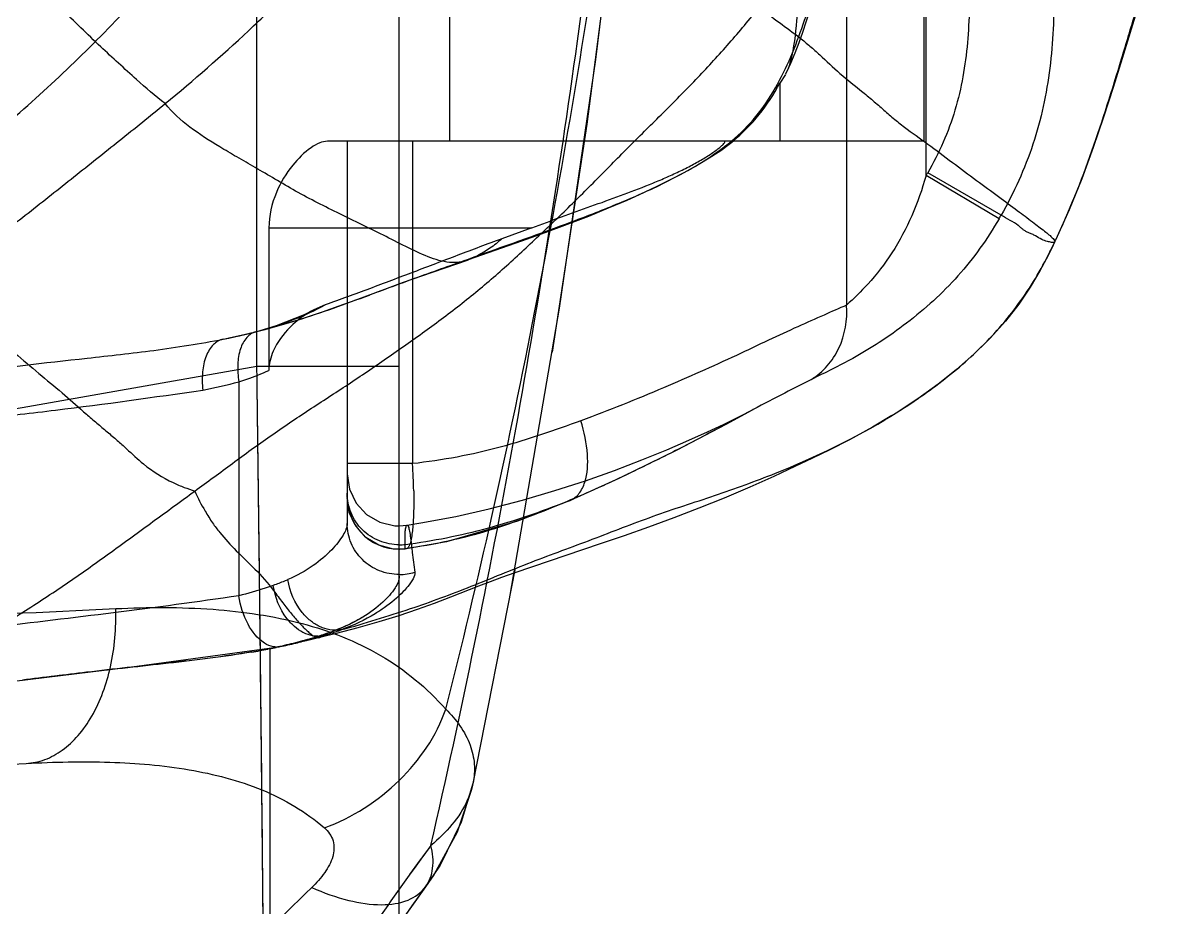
# Model space of a CAD drawing. Header units: millimetres. Extents: x 23075 to 24509, y -21593 to -20579.
# Drawn here: x 23394.37 to 23401.05, y -20970.08 to -20964.94 of the extents above; entities that cross this region are included whole.
import ezdxf

# ---------------------------------------------------------------- set-up
doc = ezdxf.new("R2010")
doc.units = ezdxf.units.MM
doc.header["$LTSCALE"] = 8
doc.layers.add('Cav-cor', color=30, linetype='Continuous')

# ---------------------------------------------------------------- blocks, each defined once
blk = doc.blocks.new('20160901.135302')
at = {"layer": 'Cav-cor', "color": 241}
for p, q in [((2.8901, -58.361), (2.8901, -51.8492)), ((3.7165, -70.1787), (3.7165, -51.8492)), ((6.313, -53.1669), (6.313, -58.0068)), ((6.7748, -57.2542), (6.7748, -54.1219)), ((4.0089, -57.0549), (4.0089, -54.6429)), ((6.7612, -54.6429), (6.7612, -57.0549)), ((5.959, -56.6666), (5.926, -56.718)), ((5.926, -56.718), (5.926, -57.0549)), ((6.7612, -57.0549), (3.2992, -57.0549)), ((3.4135, -57.0549), (3.4135, -59.2737)), ((3.7927, -57.0549), (3.7927, -58.9268)), ((7.1985, -57.5045), (6.7748, -57.2542)), ((7.2097, -57.4849), (6.784, -57.2385)), ((2.9595, -57.5574), (4.4852, -57.5574)), ((2.9595, -57.5574), (2.9595, -58.3853)), ((4.4852, -57.5574), (4.3115, -57.6212)), ((7.5229, -57.6373), (7.5228, -57.6374)), ((7.5229, -57.6373), (7.5262, -57.6302)), ((4.1706, -57.7198), (4.1167, -57.7443)), ((4.1165, -57.7444), (3.8459, -57.8381)), ((3.2866, -58.0053), (3.2206, -58.034)), ((2.8896, -58.1591), (2.8838, -58.1605)), ((2.8838, -58.1605), (2.8838, -58.1605)), ((2.6944, -58.204), (2.7268, -58.1975)), ((2.7268, -58.1975), (2.7269, -58.1975)), ((-2.7936, -59.3632), (2.8901, -58.361)), ((2.8901, -58.361), (3.7165, -58.361)), ((2.7858, -58.4517), (2.7858, -59.6943)), ((5.7712, -58.6121), (5.7648, -58.6155)), ((3.7927, -58.9268), (3.4135, -58.9268)), ((4.6915, -59.1457), (4.7087, -59.14)), ((4.7087, -59.14), (4.7092, -59.1398)), ((3.7165, -59.2878), (3.7616, -59.2842)), ((3.7614, -59.2842), (3.8421, -59.271)), ((3.7569, -59.4212), (3.7165, -59.4241)), ((3.7568, -59.4212), (3.7513, -59.4207)), ((3.757, -59.4212), (3.7568, -59.4212)), ((4.3881, -59.5326), (4.1437, -60.783)), ((3.2555, -59.9365), (3.2732, -59.9259)), ((2.9099, -60.0085), (2.9098, -59.996)), ((2.964, -59.9996), (2.964, -70.238)), ((2.9638, -60.0017), (2.9541, -60.0035)), ((-10.8189, -61.3154), (1.551, -60.6671)), ((4.1437, -60.7831), (4.1437, -60.7832)), ((3.8691, -61.3836), (3.8692, -61.3835))]:
    blk.add_line(p, q, dxfattribs=at)
for points in [[(5.2687, -51.6851), (5.2395, -52.6797), (5.1535, -53.8978), (5.0243, -55.2033), (4.8556, -56.5808), (4.6453, -58.0242), (4.359, -59.6897)], [(5.2687, -51.6863), (5.2514, -52.4293), (5.1897, -53.4513), (5.0932, -54.5474), (4.9656, -55.7133), (4.8043, -56.9559), (4.6045, -58.2797)], [(8.2136, -55.4948), (8.2043, -55.5413), (8.1742, -55.6734), (8.1382, -55.8123), (8.0983, -55.9558), (8.0559, -56.1023), (8.0109, -56.254), (7.9129, -56.5753)], [(6.0957, -56.3048), (6.0767, -56.3645), (6.0568, -56.4243), (6.0355, -56.4842), (6.0126, -56.5443), (5.9876, -56.6044), (5.9591, -56.6664)], [(7.9129, -56.5753), (7.8608, -56.742), (7.8054, -56.9143), (7.7451, -57.0921), (7.6786, -57.273), (7.6057, -57.4531), (7.5263, -57.63)], [(5.6563, -57.0549), (5.64, -57.0676), (5.5823, -57.1097), (5.5153, -57.1538), (5.4426, -57.1974), (5.3679, -57.2387), (5.2961, -57.2759), (5.2581, -57.2949)], [(5.258, -57.295), (5.2145, -57.3163), (5.1338, -57.3547), (5.0369, -57.3985), (4.9297, -57.4443), (4.8142, -57.4911), (4.6907, -57.5386), (4.5606, -57.5868), (4.4255, -57.6355), (4.1167, -57.7443)], [(7.5228, -57.6374), (7.4827, -57.719), (7.4352, -57.8076), (7.3786, -57.9023), (7.3123, -58.0001), (7.2354, -58.099), (7.1483, -58.197), (7.0525, -58.2918), (6.9516, -58.3804), (6.8445, -58.465), (6.7267, -58.5496), (6.5999, -58.6329), (6.5751, -58.6483)], [(3.8459, -57.8381), (3.7398, -57.8753), (3.6452, -57.9096), (3.4578, -57.9793)], [(3.4578, -57.9793), (3.3658, -58.0128), (3.2692, -58.0466), (3.1705, -58.0794), (3.0703, -58.1105), (2.9686, -58.1396), (2.8655, -58.1663), (2.7638, -58.1897), (2.7269, -58.1975)], [(2.8838, -58.1605), (3.0027, -58.1249), (3.1662, -58.0604), (3.2205, -58.0338)], [(2.7268, -58.1975), (2.808, -58.1795), (2.8838, -58.1605)], [(3.8421, -59.271), (4.0441, -59.233), (4.2384, -59.1887), (4.432, -59.1378), (4.62, -59.0833), (4.7983, -59.0264), (4.9656, -58.9668), (5.1236, -58.9054), (5.2691, -58.8457), (5.3964, -58.791), (5.5049, -58.7424), (5.5987, -58.6987), (5.6875, -58.6553), (5.7712, -58.6121)], [(5.765, -58.6154), (5.6114, -58.6986), (5.3269, -58.8491), (4.9912, -59.0136), (4.7087, -59.14)], [(6.5755, -58.6481), (6.4627, -58.7151), (6.3301, -58.7876), (6.2157, -58.8458), (6.1152, -58.895), (6.0124, -58.9442), (5.8902, -59.0013), (5.7505, -59.0639), (5.6028, -59.1267), (5.4557, -59.1857), (5.3092, -59.2415), (5.1639, -59.2947), (5.0216, -59.345), (4.8831, -59.3927)], [(3.4135, -58.9863), (3.4268, -59.0749), (3.4656, -59.1556), (3.5263, -59.2214), (3.6037, -59.2665), (3.6909, -59.2868), (3.7165, -59.2878)], [(3.7165, -59.4241), (3.6829, -59.4224), (3.5978, -59.4004), (3.5226, -59.3547), (3.4638, -59.2893), (3.4263, -59.2097), (3.4135, -59.1226)], [(4.7092, -59.1398), (4.4022, -59.261), (3.9912, -59.3802), (3.757, -59.4212)], [(4.8831, -59.3927), (4.3873, -59.5607), (4.3095, -59.5882), (4.2444, -59.6123), (4.1768, -59.6383), (4.0128, -59.7024)], [(4.0128, -59.7024), (3.9192, -59.7377), (3.8206, -59.7733), (3.714, -59.8095), (3.5981, -59.8456), (3.4752, -59.8803), (3.3501, -59.913), (3.2554, -59.9365)], [(3.0026, -59.9938), (2.1936, -60.1049), (1.4806, -60.1906), (1.2808, -60.2166)], [(3.2555, -59.9365), (3.2007, -59.9497), (3.0453, -59.9847), (3.0025, -59.9938)], [(4.1437, -60.783), (4.0764, -61.009), (3.9536, -61.2569), (3.8691, -61.3836)], [(4.1437, -60.7828), (4.1359, -60.8181), (4.0527, -61.0664), (3.917, -61.3147), (3.8692, -61.3835)], [(3.8692, -61.3835), (3.7889, -61.4949), (3.5637, -61.8219), (3.3341, -62.1789), (3.1142, -62.5474), (2.9177, -62.9072), (2.8519, -63.0366)], [(3.8692, -61.3835), (3.6969, -61.6258), (3.451, -61.994), (3.2144, -62.3758), (2.993, -62.7651), (2.8519, -63.0366)]]:
    blk.add_lwpolyline(points, dxfattribs=at)
for centre, radius, start, end in [((4.9741, -56.1902), 2.0916, 329.42251, 329.92205), ((5.1892, -56.3403), 2.3222, 329.91131, 330.47139), ((2.1424, -55.3536), 2.9033, 281.61499, 284.91379), ((1.9746, -55.3838), 3.1733, 280.92606, 284.81056), ((0.505, -59.1552), 3.2957, 1.22228, 3.97271), ((3.7146, -59.1217), 0.3011, 180.07617, 276.90601), ((3.715, -59.0946), 0.3034, 270.28575, 276.73218), ((3.7148, -59.2628), 0.3076, 270.32098, 287.26177), ((2.4297, -57.2915), 2.7599, 284.66841, 287.13781), ((2.4272, -57.1068), 2.9433, 285.18392, 286.70541), ((2.6215, -57.9141), 2.1084, 287.14107, 287.40435), ((3.2432, -59.7735), 0.1554, 269.90514, 274.3723), ((2.65, -58.0047), 2.0134, 287.40196, 287.98105), ((3.2435, -59.778), 0.1508, 274.37095, 281.34053), ((2.7361, -58.2651), 1.7392, 287.93009, 290.49849), ((2.693, -58.137), 1.8743, 287.97895, 288.74667), ((2.601, -57.6686), 2.3553, 286.5838, 287.54091), ((2.7434, -58.2846), 1.7183, 288.73782, 290.50001), ((2.6938, -57.9593), 2.0501, 287.51584, 289.62484), ((2.975, -58.9034), 1.0576, 290.48912, 292.52922), ((2.2143, -56.2), 3.8748, 281.15193, 281.73689), ((2.5499, -57.9532), 2.0879, 281.43859, 281.99381), ((2.3543, -57.0148), 3.0465, 281.9254, 282.30213), ((2.2378, -56.4867), 3.5873, 282.32302, 282.6677), ((3.0037, -59.8898), 0.1015, 269.8356, 281.81394), ((2.365, -57.038), 3.0215, 282.60661, 284.63683), ((2.2852, -56.5258), 3.5414, 282.04923, 283.5541), ((2.4079, -57.0325), 3.0201, 283.54465, 285.16769), ((2.1266, -55.7458), 4.3374, 279.73544, 280.99863), ((2.1627, -56.0654), 4.015, 280.00926, 281.37363), ((-893.9995, -70.099), 896.9662, 0.4507752, 0.6445737), ((9.9694, -127.567), 67.9098, 96.823346, 97.138972), ((6.1811, -97.5869), 37.6918, 96.5158, 97.0852), ((15.4778, -69.7575), 14.4307, 143.35029, 144.18098)]:
    blk.add_arc(centre, radius, start, end, dxfattribs=at)
for points, knots in [([(4.6265, -48.4989), (4.623, -48.7603), (4.6056, -49.2835), (4.5464, -50.0672), (4.4465, -50.849), (4.287, -51.6249), (4.0551, -52.3892), (3.7409, -53.1335), (3.34, -53.8493), (2.8473, -54.5253), (2.2579, -55.1458), (1.5749, -55.6935), (0.8172, -56.1677), (0.0014, -56.5695), (-0.8597, -56.8999), (-2.0579, -57.2441), (-2.9932, -57.3823), (-3.62, -57.4144)], [0, 0, 0, 0, 0.057408, 0.114885, 0.172476, 0.230318, 0.288592, 0.347524, 0.407346, 0.468316, 0.530695, 0.594644, 0.659999, 0.726527, 0.793992, 0.862204, 1, 1, 1, 1]), ([(3.9861, -60.3521), (4.175, -59.6096), (4.5063, -58.1262), (4.8264, -56.2643), (5.027, -54.7932), (5.1479, -53.7189), (5.2374, -52.6854), (5.2684, -52.0105), (5.2687, -51.6847)], [0, 0, 0, 0, 0.261868, 0.519197, 0.645455, 0.769273, 0.888643, 1, 1, 1, 1]), ([(3.9001, -61.1435), (4.0784, -60.3661), (4.3938, -58.8146), (4.7038, -56.8701), (4.9011, -55.3321), (5.0216, -54.2033), (5.0971, -53.2783), (5.1338, -52.5589), (5.1417, -52.2083), (5.1416, -52.0363)], [0, 0, 0, 0, 0.25994, 0.515789, 0.641551, 0.765248, 0.885732, 0.943963, 1, 1, 1, 1]), ([(4.4261, -52.4669), (4.2619, -52.8783), (3.8575, -53.6867), (3.1697, -54.5968), (2.5024, -55.2452), (1.7471, -55.8435), (1.1167, -56.2158), (0.6786, -56.4332)], [0, 0, 0, 0, 0.238051, 0.48296, 0.608885, 0.737237, 1, 1, 1, 1]), ([(2.3573, -56.8366), (2.5227, -56.7003), (2.7655, -56.4889), (3.0732, -56.1901), (3.3, -55.9618), (3.5227, -55.7296), (3.7397, -55.492), (3.9393, -55.2393), (4.1181, -54.9717), (4.2511, -54.7381), (4.3348, -54.5403), (4.3982, -54.3353), (4.4394, -54.0684), (4.4215, -53.7456), (4.3701, -53.4278), (4.3164, -53.1101), (4.271, -52.7913), (4.2511, -52.5774), (4.2444, -52.4703)], [0, 0, 0, 0, 0.124869, 0.187443, 0.24991, 0.312402, 0.374927, 0.43735, 0.499848, 0.562396, 0.593591, 0.624827, 0.687296, 0.749713, 0.812384, 0.874891, 0.937436, 1, 1, 1, 1]), ([(7.1941, -53.9539), (7.2239, -54.0232), (7.2804, -54.1633), (7.3721, -54.451), (7.446, -54.8217), (7.4963, -55.2717), (7.5171, -55.7243), (7.5232, -56.1772), (7.5059, -56.6308), (7.4104, -57.0768), (7.2841, -57.3535), (7.2098, -57.4848)], [0, 0, 0, 0, 0.062519, 0.125025, 0.249822, 0.374785, 0.499815, 0.624925, 0.750036, 0.875032, 1, 1, 1, 1]), ([(6.7748, -54.1219), (6.7995, -54.1835), (6.8471, -54.3076), (6.904, -54.4988), (6.943, -54.6943), (6.9815, -54.9571), (7.0137, -55.2878), (7.028, -55.6861), (7.0311, -56.0181), (7.0272, -56.2837), (7.0136, -56.5488), (6.9583, -56.8782), (6.8504, -57.1237), (6.784, -57.2385)], [0, 0, 0, 0, 0.062528, 0.125046, 0.18757, 0.250101, 0.375149, 0.500207, 0.625269, 0.687802, 0.750332, 0.875208, 1, 1, 1, 1]), ([(5.2581, -57.2949), (5.3185, -57.265), (5.4379, -57.2012), (5.6074, -57.09), (5.7588, -56.9548), (5.8783, -56.7912), (5.9715, -56.6119), (6.0462, -56.424), (6.1094, -56.232), (6.1905, -55.975), (6.2912, -55.6534), (6.3964, -55.2633), (6.4423, -54.8587), (6.4004, -54.5907), (6.3727, -54.4591)], [0, 0, 0, 0, 0.062601, 0.125564, 0.187889, 0.249964, 0.312489, 0.375041, 0.437597, 0.500162, 0.625278, 0.750445, 0.875161, 1, 1, 1, 1]), ([(0.658, -57.5884), (0.7859, -57.4861), (1.0441, -57.2841), (1.4236, -56.9715), (1.7884, -56.6417), (2.0781, -56.3516), (2.2963, -56.1069), (2.4509, -55.9157), (2.5965, -55.7176), (2.7338, -55.5137), (2.8627, -55.3042), (2.9814, -55.0884), (3.0913, -54.8684), (3.1607, -54.72), (3.1943, -54.6457)], [0, 0, 0, 0, 0.125011, 0.249996, 0.375004, 0.499979, 0.562505, 0.624992, 0.687473, 0.749985, 0.812498, 0.874998, 0.937823, 1, 1, 1, 1]), ([(2.3573, -56.8366), (2.2991, -56.7933), (2.1746, -56.6825), (1.973, -56.4989), (1.7504, -56.2822), (1.5164, -56.0533), (1.2867, -55.8204), (1.0713, -55.592), (0.8721, -55.3738), (0.7523, -55.2275), (0.6944, -55.156)], [0, 0, 0, 0, 0.091927, 0.210756, 0.345805, 0.485588, 0.625662, 0.760329, 0.883451, 1, 1, 1, 1]), ([(7.5263, -57.63), (7.6061, -57.4609), (7.7445, -57.1126), (7.8826, -56.6658), (7.9905, -56.3074), (8.0725, -56.0388), (8.1511, -55.7693), (8.1957, -55.5874), (8.2135, -55.4956)], [0, 0, 0, 0, 0.249856, 0.499757, 0.624865, 0.749929, 0.875052, 1, 1, 1, 1]), ([(2.5297, -59.0857), (2.6027, -59.0325), (2.7473, -58.9244), (2.9666, -58.7653), (3.1913, -58.6139), (3.4195, -58.4678), (3.6431, -58.3148), (3.8649, -58.1593), (4.0821, -57.9973), (4.2904, -57.824), (4.4898, -57.6405), (4.6854, -57.4531), (4.8774, -57.262), (5.0665, -57.068), (5.2605, -56.8789), (5.4501, -56.6859), (5.6335, -56.4865), (5.7499, -56.3482), (5.8051, -56.2764)], [0, 0, 0, 0, 0.062489, 0.124995, 0.187484, 0.250006, 0.312505, 0.375019, 0.437515, 0.499996, 0.5625, 0.625006, 0.6875, 0.750003, 0.812502, 0.874987, 0.93728, 1, 1, 1, 1]), ([(5.8051, -56.2764), (5.8824, -56.3381), (5.9851, -56.408), (6.1011, -56.5025), (6.1781, -56.5717), (6.2761, -56.6657), (6.3857, -56.7514), (6.4735, -56.8244), (6.5369, -56.8804), (6.5997, -56.9349), (6.6877, -57.0033), (6.8058, -57.0843), (6.9435, -57.1904), (7.0796, -57.2921), (7.2046, -57.383), (7.3106, -57.4613), (7.3859, -57.5182), (7.4362, -57.5568), (7.4672, -57.5808), (7.4919, -57.6008), (7.51, -57.6173), (7.5189, -57.628), (7.5237, -57.6353), (7.5229, -57.6373)], [0, 0, 0, 0, 0.135114, 0.169649, 0.204402, 0.276685, 0.355088, 0.394452, 0.432861, 0.470618, 0.508161, 0.585111, 0.66637, 0.745803, 0.817362, 0.877656, 0.925955, 0.946388, 0.964435, 0.979306, 0.990224, 0.997015, 1, 1, 1, 1]), ([(6.0282, -56.2959), (6.0219, -56.3742), (6.0103, -56.4995), (5.9798, -56.6237), (5.9591, -56.6664)], [0, 0, 0, 0, 0.623759, 1, 1, 1, 1]), ([(5.651, -57.0549), (5.7074, -57.0088), (5.8118, -56.9053), (5.8911, -56.7819), (5.926, -56.718)], [0, 0, 0, 0, 0.500004, 1, 1, 1, 1]), ([(-2.2565, -59.6456), (-2.1464, -59.6217), (-1.9852, -59.5657), (-1.7785, -59.4742), (-1.5739, -59.3768), (-1.322, -59.2481), (-1.0204, -59.0926), (-0.721, -58.933), (-0.4244, -58.7684), (-0.1306, -58.5988), (0.2583, -58.368), (0.7391, -58.0703), (1.2039, -57.7479), (1.5625, -57.4724), (1.8274, -57.2613), (2.0928, -57.0499), (2.2696, -56.9088), (2.3573, -56.8366)], [0, 0, 0, 0, 0.062308, 0.093693, 0.125001, 0.187507, 0.25004, 0.312552, 0.375031, 0.437517, 0.50004, 0.62502, 0.749998, 0.812472, 0.87496, 0.937216, 1, 1, 1, 1]), ([(4.1165, -57.7444), (4.0995, -57.7504), (4.0634, -57.7594), (4.0055, -57.7599), (3.9448, -57.7475), (3.8592, -57.7184), (3.7525, -57.6667), (3.6253, -57.6004), (3.4973, -57.538), (3.3263, -57.4549), (3.1567, -57.371), (2.9967, -57.2749), (2.8827, -57.2092), (2.7752, -57.1477), (2.6469, -57.072), (2.4997, -56.9796), (2.3987, -56.8876), (2.3573, -56.8366)], [0, 0, 0, 0, 0.0269, 0.054934, 0.085565, 0.118722, 0.189533, 0.261927, 0.332584, 0.401738, 0.545287, 0.614181, 0.67991, 0.74135, 0.798712, 0.902021, 1, 1, 1, 1]), ([(3.2992, -57.0549), (3.284, -57.0549), (3.2499, -57.0639), (3.1776, -57.1065), (3.0851, -57.2002), (2.9894, -57.3551), (2.9595, -57.4875), (2.9595, -57.5574)], [0, 0, 0, 0, 0.070949, 0.159612, 0.388583, 0.674677, 1, 1, 1, 1]), ([(4.4852, -57.5574), (4.5425, -57.5364), (4.6569, -57.4943), (4.8288, -57.4329), (4.9996, -57.3712), (5.1402, -57.3178), (5.2501, -57.2723), (5.3295, -57.2366), (5.4049, -57.1994), (5.4639, -57.1669), (5.507, -57.1405), (5.5354, -57.1219), (5.5601, -57.1042), (5.58, -57.0887), (5.595, -57.0749), (5.6031, -57.0662), (5.6086, -57.0568), (5.6036, -57.0549), (5.602, -57.0549)], [0, 0, 0, 0, 0.147364, 0.294462, 0.440945, 0.586155, 0.657783, 0.728175, 0.796429, 0.86083, 0.890766, 0.918433, 0.943047, 0.963828, 0.979954, 0.990653, 0.995921, 1, 1, 1, 1]), ([(6.7748, -57.2542), (6.7515, -57.3332), (6.6983, -57.489), (6.584, -57.7017), (6.4524, -57.8742), (6.3551, -57.967), (6.313, -58.0068)], [0, 0, 0, 0, 0.276348, 0.549808, 0.805916, 1, 1, 1, 1]), ([(4.1706, -57.7198), (4.354, -57.6536), (4.6303, -57.5579), (4.993, -57.4162), (5.1711, -57.338), (5.258, -57.295)], [0, 0, 0, 0, 0.500943, 0.750895, 1, 1, 1, 1]), ([(7.1985, -57.5045), (7.1301, -57.6226), (6.9713, -57.8454), (6.7205, -58.0723), (6.5085, -58.2224), (6.3241, -58.3323), (6.1897, -58.3986), (6.1089, -58.4376)], [0, 0, 0, 0, 0.280801, 0.558547, 0.69181, 0.815203, 1, 1, 1, 1]), ([(7.5021, -57.642), (7.4946, -57.64), (7.4752, -57.637), (7.4431, -57.6258), (7.416, -57.6069), (7.3906, -57.5946), (7.3713, -57.5868), (7.3535, -57.5791), (7.3383, -57.5687), (7.3248, -57.5561), (7.3011, -57.5361), (7.2613, -57.5136), (7.2276, -57.4948), (7.2098, -57.4848)], [0, 0, 0, 0, 0.069825, 0.175971, 0.300727, 0.365356, 0.428565, 0.487111, 0.539431, 0.591984, 0.653046, 0.816966, 1, 1, 1, 1]), ([(0.658, -57.5884), (0.7475, -57.6659), (0.8855, -57.7801), (1.0714, -57.9348), (1.2141, -58.0558), (1.3597, -58.1764), (1.5009, -58.2985), (1.6386, -58.4163), (1.7738, -58.5261), (1.878, -58.6202), (1.9598, -58.6912), (2.0201, -58.7415), (2.0783, -58.7905), (2.148, -58.8533), (2.2458, -58.948), (2.362, -59.0204), (2.4659, -59.0649), (2.5092, -59.0784), (2.5297, -59.0857)], [0, 0, 0, 0, 0.147706, 0.223286, 0.301529, 0.381117, 0.458944, 0.534335, 0.607148, 0.675991, 0.709381, 0.742195, 0.773984, 0.804283, 0.859134, 0.943465, 0.972882, 1, 1, 1, 1]), ([(4.3115, -57.6212), (4.2259, -57.6526), (4.0552, -57.717), (3.7996, -57.8147), (3.5435, -57.9111), (3.3726, -57.9752), (3.2866, -58.0053)], [0, 0, 0, 0, 0.25, 0.5, 0.75, 1, 1, 1, 1]), ([(4.3115, -57.6212), (4.2894, -57.6406), (4.2451, -57.6775), (4.1951, -57.7062), (4.1706, -57.7198)], [0, 0, 0, 0, 0.511679, 1, 1, 1, 1]), ([(6.5755, -58.6481), (6.6752, -58.5865), (6.8694, -58.4544), (7.135, -58.2227), (7.359, -57.9494), (7.4726, -57.7433), (7.5229, -57.6373)], [0, 0, 0, 0, 0.25018, 0.500132, 0.749672, 1, 1, 1, 1]), ([(7.5228, -57.6374), (7.5222, -57.6386), (7.5194, -57.6408), (7.5129, -57.645), (7.5062, -57.6431), (7.5021, -57.642)], [0, 0, 0, 0, 0.184583, 0.445742, 1, 1, 1, 1]), ([(3.5457, -57.9466), (3.6498, -57.9077), (3.8574, -57.8305), (4.0666, -57.7573), (4.1706, -57.7198)], [0, 0, 0, 0, 0.501221, 1, 1, 1, 1]), ([(2.6944, -58.204), (2.8393, -58.1751), (3.1262, -58.1004), (3.4043, -57.9994), (3.5429, -57.9476)], [0, 0, 0, 0, 0.499711, 1, 1, 1, 1]), ([(2.8896, -58.1591), (2.9628, -58.1395), (3.0986, -58.0964), (3.228, -58.0366), (3.2866, -58.0053)], [0, 0, 0, 0, 0.533175, 1, 1, 1, 1]), ([(3.2205, -58.0338), (3.1698, -58.0599), (3.0764, -58.1282), (2.9837, -58.2525), (2.9595, -58.3474), (2.9595, -58.3853)], [0, 0, 0, 0, 0.375437, 0.750139, 1, 1, 1, 1]), ([(6.313, -58.0068), (6.269, -58.0249), (6.175, -58.067), (6.0238, -58.134), (5.8543, -58.2121), (5.5966, -58.3353), (5.2354, -58.4963), (4.9323, -58.6178), (4.7708, -58.6775)], [0, 0, 0, 0, 0.084991, 0.18359, 0.294927, 0.417935, 0.692857, 1, 1, 1, 1]), ([(6.1089, -58.4376), (6.1429, -58.4162), (6.2056, -58.3624), (6.2972, -58.2223), (6.3192, -58.0911), (6.313, -58.0068)], [0, 0, 0, 0, 0.242496, 0.489964, 1, 1, 1, 1]), ([(2.8838, -58.1605), (2.8636, -58.1659), (2.8232, -58.1936), (2.7886, -58.2637), (2.7747, -58.3531), (2.7798, -58.4181), (2.7858, -58.4517)], [0, 0, 0, 0, 0.189055, 0.415889, 0.690416, 1, 1, 1, 1]), ([(1.1583, -58.4048), (1.4061, -58.3696), (1.7844, -58.3269), (2.2978, -58.2712), (2.561, -58.2302), (2.6944, -58.204)], [0, 0, 0, 0, 0.484695, 0.736833, 1, 1, 1, 1]), ([(2.6944, -58.204), (2.6731, -58.2084), (2.6294, -58.2349), (2.5892, -58.3057), (2.5698, -58.3974), (2.5716, -58.4647), (2.5761, -58.4996)], [0, 0, 0, 0, 0.190147, 0.418124, 0.692606, 1, 1, 1, 1]), ([(2.7858, -58.4517), (2.8011, -58.4468), (2.8599, -58.4271), (2.9177, -58.4043), (2.9595, -58.3853)], [0, 0, 0, 0, 0.25936, 1, 1, 1, 1]), ([(2.8901, -71.1635), (2.8921, -71.1632), (2.8955, -71.1566), (2.8987, -71.145), (2.9024, -71.125), (2.9059, -71.0981), (2.9094, -71.0634), (2.9143, -71.0023), (2.9199, -70.9072), (2.9258, -70.7706), (2.9313, -70.6044), (2.9364, -70.4089), (2.941, -70.1844), (2.945, -69.9314), (2.95, -69.5387), (2.9546, -68.9813), (2.9578, -68.2364), (2.9588, -67.3954), (2.9576, -66.4666), (2.9542, -65.4591), (2.9485, -64.383), (2.938, -62.8423), (2.9198, -60.8285), (2.9008, -59.194), (2.8901, -58.361)], [0, 0, 0, 0, 0.000467, 0.001451, 0.003003, 0.005134, 0.007848, 0.011146, 0.019495, 0.030173, 0.043164, 0.058447, 0.075993, 0.095765, 0.117723, 0.167994, 0.226347, 0.292227, 0.364992, 0.443922, 0.528231, 0.617079, 0.804854, 1, 1, 1, 1]), ([(2.9098, -59.996), (2.9082, -59.8602), (2.902, -59.3152), (2.8954, -58.7702), (2.8901, -58.361)], [0, 0, 0, 0, 0.249147, 1, 1, 1, 1]), ([(6.1089, -58.4376), (6.0567, -58.4627), (5.9448, -58.5221), (5.832, -58.5799), (5.7712, -58.6122)], [0, 0, 0, 0, 0.456591, 1, 1, 1, 1]), ([(-2.5011, -59.9472), (-2.4236, -59.9266), (-2.3071, -59.8834), (-2.1576, -59.8045), (-2.0016, -59.7028), (-1.8117, -59.5495), (-1.6176, -59.3942), (-1.4514, -59.2814), (-1.3227, -59.2074), (-1.1885, -59.1481), (-1.0015, -59.0902), (-0.7559, -59.0435), (-0.4524, -58.9821), (-0.135, -58.9123), (0.1986, -58.8389), (0.5508, -58.7681), (0.9239, -58.7096), (1.3168, -58.6633), (1.8704, -58.6001), (2.2915, -58.5409), (2.5761, -58.4996)], [0, 0, 0, 0, 0.0448, 0.068929, 0.094369, 0.148724, 0.205158, 0.233204, 0.260827, 0.287987, 0.314979, 0.370005, 0.427543, 0.488001, 0.55156, 0.618378, 0.688671, 0.762467, 0.839369, 1, 1, 1, 1]), ([(3.7806, -59.7685), (3.8997, -59.7285), (4.0766, -59.6634), (4.3089, -59.5677), (4.5421, -59.474), (4.8376, -59.3674), (5.1296, -59.2516), (5.3675, -59.1708), (5.6065, -59.0932), (6.0194, -58.9431), (6.3616, -58.7801), (6.5751, -58.6483)], [0, 0, 0, 0, 0.125005, 0.187542, 0.250073, 0.375107, 0.500139, 0.562653, 0.625184, 0.750199, 1, 1, 1, 1]), ([(5.7648, -58.6155), (5.6862, -58.6572), (5.5234, -58.7467), (5.2667, -58.8799), (4.9877, -59.0158), (4.7928, -59.103), (4.6914, -59.1458)], [0, 0, 0, 0, 0.222933, 0.465258, 0.724465, 1, 1, 1, 1]), ([(4.7708, -58.6775), (4.6949, -58.7055), (4.5397, -58.76), (4.3012, -58.8349), (4.0509, -58.8921), (3.8796, -58.9169), (3.7927, -58.9268)], [0, 0, 0, 0, 0.239988, 0.487245, 0.740781, 1, 1, 1, 1]), ([(4.793, -59.0349), (4.8095, -58.9837), (4.8158, -58.8599), (4.7907, -58.7412), (4.7708, -58.6775)], [0, 0, 0, 0, 0.44654, 1, 1, 1, 1]), ([(4.7092, -59.1398), (4.7285, -59.1315), (4.7658, -59.1011), (4.7855, -59.0585), (4.793, -59.0349)], [0, 0, 0, 0, 0.4597, 1, 1, 1, 1]), ([(-1.6736, -61.3991), (-1.4806, -61.3446), (-1.1989, -61.2349), (-0.836, -61.0642), (-0.5654, -60.9325), (-0.2957, -60.799), (-0.0289, -60.6598), (0.2375, -60.5201), (0.5042, -60.3807), (0.7686, -60.237), (1.0308, -60.0894), (1.2907, -59.9378), (1.5473, -59.7806), (1.7988, -59.6154), (2.0435, -59.4403), (2.2865, -59.2628), (2.4486, -59.1447), (2.5297, -59.0857)], [0, 0, 0, 0, 0.12502, 0.187499, 0.249998, 0.312521, 0.37502, 0.437518, 0.500022, 0.56252, 0.625016, 0.687514, 0.750013, 0.812501, 0.874997, 0.937487, 1, 1, 1, 1]), ([(2.5297, -59.0857), (2.5462, -59.1259), (2.5803, -59.1881), (2.629, -59.2682), (2.6886, -59.346), (2.7705, -59.4356), (2.8831, -59.5393), (2.9719, -59.6419), (3.0377, -59.7327), (3.0878, -59.7968), (3.1353, -59.8511), (3.1726, -59.8896), (3.2011, -59.9146), (3.2236, -59.9314), (3.2442, -59.9393), (3.2554, -59.9365)], [0, 0, 0, 0, 0.115297, 0.187318, 0.248414, 0.374559, 0.50872, 0.653872, 0.733244, 0.805964, 0.869451, 0.924183, 0.948264, 0.969306, 1, 1, 1, 1]), ([(3.7165, -59.398), (3.6772, -59.3981), (3.5976, -59.3829), (3.4969, -59.3163), (3.4293, -59.2164), (3.4135, -59.1373), (3.4135, -59.0981)], [0, 0, 0, 0, 0.25067, 0.500906, 0.75061, 1, 1, 1, 1]), ([(3.7999, -59.0849), (3.8001, -59.0974), (3.8008, -59.1444), (3.8002, -59.1914), (3.7989, -59.2259)], [0, 0, 0, 0, 0.265679, 1, 1, 1, 1]), ([(3.7506, -59.3959), (3.9115, -59.3752), (4.2319, -59.3117), (4.5398, -59.2048), (4.6916, -59.1457)], [0, 0, 0, 0, 0.499015, 1, 1, 1, 1]), ([(4.6916, -59.1457), (4.6191, -59.1764), (4.4701, -59.2362), (4.2403, -59.3173), (3.9993, -59.3804), (3.8346, -59.4091), (3.7514, -59.4207)], [0, 0, 0, 0, 0.240543, 0.490027, 0.743561, 1, 1, 1, 1]), ([(3.7989, -59.2259), (3.7987, -59.2309), (3.7978, -59.2501), (3.7967, -59.2693), (3.7955, -59.2834)], [0, 0, 0, 0, 0.262733, 1, 1, 1, 1]), ([(3.4135, -59.2737), (3.4135, -59.2975), (3.3866, -59.3546), (3.3192, -59.4365), (3.2125, -59.5277), (3.1217, -59.578), (3.0702, -59.6001)], [0, 0, 0, 0, 0.145652, 0.366819, 0.655854, 1, 1, 1, 1]), ([(3.7165, -59.5704), (3.6772, -59.5706), (3.5978, -59.5556), (3.4971, -59.4898), (3.4294, -59.391), (3.4135, -59.3125), (3.4135, -59.2737)], [0, 0, 0, 0, 0.251887, 0.502633, 0.751836, 1, 1, 1, 1]), ([(3.7506, -59.3959), (3.7498, -59.383), (3.7493, -59.3575), (3.7506, -59.3231), (3.7534, -59.2987), (3.7572, -59.2868), (3.7601, -59.2835), (3.7614, -59.2833)], [0, 0, 0, 0, 0.335196, 0.665561, 0.900573, 0.964887, 1, 1, 1, 1]), ([(3.7614, -59.2833), (3.7628, -59.2831), (3.7664, -59.2861), (3.7713, -59.2978), (3.7768, -59.3229), (3.7823, -59.3615), (3.7859, -59.3914), (3.7879, -59.4078)], [0, 0, 0, 0, 0.032103, 0.091137, 0.302024, 0.616854, 1, 1, 1, 1]), ([(3.7955, -59.2834), (3.7952, -59.2881), (3.7937, -59.3056), (3.7917, -59.323), (3.7899, -59.3357)], [0, 0, 0, 0, 0.26875, 1, 1, 1, 1]), ([(3.7514, -59.4207), (3.7512, -59.4189), (3.7508, -59.4106), (3.7506, -59.4024), (3.7506, -59.3959)], [0, 0, 0, 0, 0.213536, 1, 1, 1, 1]), ([(3.7899, -59.3357), (3.7881, -59.349), (3.7842, -59.3717), (3.7778, -59.3942), (3.7737, -59.403)], [0, 0, 0, 0, 0.579613, 1, 1, 1, 1]), ([(3.7737, -59.403), (3.7726, -59.4056), (3.7689, -59.4128), (3.7625, -59.4203), (3.757, -59.4212)], [0, 0, 0, 0, 0.332046, 1, 1, 1, 1]), ([(3.7879, -59.4078), (3.7892, -59.4193), (3.7951, -59.4689), (3.8011, -59.5185), (3.8061, -59.5566)], [0, 0, 0, 0, 0.232184, 1, 1, 1, 1]), ([(3.0702, -59.6001), (3.0633, -59.6031), (3.035, -59.6149), (3.0064, -59.6259), (2.9845, -59.6337)], [0, 0, 0, 0, 0.242858, 1, 1, 1, 1]), ([(3.2003, -59.8379), (3.1832, -59.8239), (3.1184, -59.7587), (3.0801, -59.6688), (3.0702, -59.6001)], [0, 0, 0, 0, 0.241664, 1, 1, 1, 1]), ([(3.7165, -59.5804), (3.7165, -59.6041), (3.6877, -59.6614), (3.6148, -59.7409), (3.4983, -59.8279), (3.4004, -59.8735), (3.3452, -59.8941)], [0, 0, 0, 0, 0.141392, 0.359334, 0.648143, 1, 1, 1, 1]), ([(3.8061, -59.5566), (3.807, -59.5696), (3.7958, -59.601), (3.777, -59.626), (3.7653, -59.6403)], [0, 0, 0, 0, 0.415082, 1, 1, 1, 1]), ([(2.9845, -59.6337), (2.969, -59.6392), (2.9035, -59.6619), (2.8369, -59.6811), (2.7858, -59.6943)], [0, 0, 0, 0, 0.237636, 1, 1, 1, 1]), ([(3.108, -59.8724), (3.0918, -59.8583), (3.0301, -59.7913), (2.9945, -59.7021), (2.9845, -59.6337)], [0, 0, 0, 0, 0.237159, 1, 1, 1, 1]), ([(3.7653, -59.6403), (3.7572, -59.6503), (3.7164, -59.6961), (3.6688, -59.7357), (3.6293, -59.7636)], [0, 0, 0, 0, 0.211309, 1, 1, 1, 1]), ([(2.7858, -59.6943), (2.5429, -59.7289), (2.0662, -59.7945), (1.3695, -59.8743), (0.8143, -59.944), (0.3976, -60.0157), (0.1062, -60.0794), (-0.1706, -60.151), (-0.4375, -60.2125), (-0.6966, -60.2543), (-0.9462, -60.3056), (-1.1448, -60.3766), (-1.294, -60.4562), (-1.4378, -60.5538), (-1.6045, -60.6928), (-1.7392, -60.8025), (-1.8075, -60.854)], [0, 0, 0, 0, 0.152893, 0.29992, 0.437159, 0.501543, 0.563445, 0.622976, 0.679815, 0.734069, 0.786548, 0.838464, 0.864803, 0.891755, 0.946644, 1, 1, 1, 1]), ([(2.9329, -59.9686), (2.8923, -59.9427), (2.8252, -59.854), (2.7938, -59.7514), (2.7858, -59.6943)], [0, 0, 0, 0, 0.454688, 1, 1, 1, 1]), ([(-2.8987, -60.0259), (-2.0637, -59.9801), (-0.4079, -59.8831), (1.249, -59.807), (2.0703, -59.7683)], [0, 0, 0, 0, 0.504245, 1, 1, 1, 1]), ([(1.551, -60.6671), (1.5874, -60.6652), (1.662, -60.6494), (1.7653, -60.5925), (1.8577, -60.5055), (1.9667, -60.3484), (2.0557, -60.0982), (2.0739, -59.8812), (2.0703, -59.7683)], [0, 0, 0, 0, 0.096485, 0.198118, 0.308495, 0.429491, 0.701164, 1, 1, 1, 1]), ([(2.0703, -59.7683), (2.2584, -59.7595), (2.622, -59.7582), (3.146, -59.8335), (3.6197, -60.0166), (3.8782, -60.2291), (3.9861, -60.3521)], [0, 0, 0, 0, 0.272836, 0.525537, 0.762963, 1, 1, 1, 1]), ([(3.6293, -59.7636), (3.6123, -59.7756), (3.5346, -59.8263), (3.4499, -59.866), (3.3824, -59.8903)], [0, 0, 0, 0, 0.225648, 1, 1, 1, 1]), ([(3.2712, -59.8797), (3.265, -59.8773), (3.2398, -59.8662), (3.2165, -59.851), (3.2003, -59.8379)], [0, 0, 0, 0, 0.242222, 1, 1, 1, 1]), ([(3.5044, -59.8177), (3.4951, -59.8234), (3.4549, -59.8467), (3.4129, -59.8668), (3.3802, -59.8803)], [0, 0, 0, 0, 0.236659, 1, 1, 1, 1]), ([(3.1742, -59.9143), (3.1684, -59.9119), (3.1447, -59.9007), (3.1231, -59.8854), (3.108, -59.8724)], [0, 0, 0, 0, 0.24002, 1, 1, 1, 1]), ([(3.2429, -59.9288), (3.2372, -59.9288), (3.2138, -59.9275), (3.1907, -59.9212), (3.1742, -59.9143)], [0, 0, 0, 0, 0.241597, 1, 1, 1, 1]), ([(3.3452, -59.8941), (3.339, -59.8941), (3.3138, -59.8928), (3.289, -59.8866), (3.2712, -59.8797)], [0, 0, 0, 0, 0.242871, 1, 1, 1, 1]), ([(3.0034, -59.9913), (2.9976, -59.9913), (2.9727, -59.9891), (2.949, -59.9788), (2.9329, -59.9686)], [0, 0, 0, 0, 0.233603, 1, 1, 1, 1]), ([(2.8606, -60.0193), (2.7001, -60.0477), (2.4584, -60.0762), (2.1379, -60.1103), (1.9796, -60.1288), (1.9011, -60.1382)], [0, 0, 0, 0, 0.505562, 0.754526, 1, 1, 1, 1]), ([(2.8606, -60.0193), (2.7001, -60.0477), (2.4584, -60.0762), (2.1379, -60.1103), (1.9796, -60.1288), (1.9011, -60.1382)], [0, 0, 0, 0, 0.505562, 0.754526, 1, 1, 1, 1]), ([(2.8601, -60.0207), (2.6996, -60.0483), (2.3804, -60.0858), (2.0612, -60.1206), (1.9039, -60.1387)], [0, 0, 0, 0, 0.506885, 1, 1, 1, 1]), ([(3.2813, -61.0408), (3.4428, -60.9822), (3.7346, -60.7954), (3.9327, -60.5074), (3.986, -60.3521)], [0, 0, 0, 0, 0.511284, 1, 1, 1, 1]), ([(3.9861, -60.3521), (4.0463, -60.4106), (4.1221, -60.5131), (4.1568, -60.6703), (4.1513, -60.7464), (4.1437, -60.783)], [0, 0, 0, 0, 0.527878, 0.764724, 1, 1, 1, 1]), ([(1.551, -60.6671), (1.7125, -60.6586), (2.0284, -60.6519), (2.4898, -60.6901), (2.9208, -60.7998), (3.1745, -60.9479), (3.2813, -61.0408)], [0, 0, 0, 0, 0.267961, 0.52328, 0.76539, 1, 1, 1, 1]), ([(4.1437, -60.783), (4.137, -60.8153), (4.0905, -60.9556), (3.9876, -61.0709), (3.9, -61.1435)], [0, 0, 0, 0, 0.224429, 1, 1, 1, 1]), ([(3.2813, -61.0408), (3.3042, -61.0608), (3.3425, -61.1141), (3.3354, -61.2151), (3.2845, -61.3065), (3.2357, -61.361), (3.2081, -61.3874)], [0, 0, 0, 0, 0.227417, 0.455697, 0.714692, 1, 1, 1, 1]), ([(3.9001, -61.1435), (3.6899, -61.426), (3.2758, -62.0262), (2.9022, -62.6533), (2.7282, -62.9874)], [0, 0, 0, 0, 0.483093, 1, 1, 1, 1]), ([(3.8692, -61.3835), (3.8915, -61.3529), (3.9205, -61.2711), (3.9106, -61.187), (3.9001, -61.1435)], [0, 0, 0, 0, 0.458051, 1, 1, 1, 1]), ([(3.2081, -61.3874), (3.0107, -61.5761), (2.6216, -61.9772), (2.262, -62.4059), (2.0931, -62.6359)], [0, 0, 0, 0, 0.488988, 1, 1, 1, 1]), ([(3.2081, -61.3874), (3.2773, -61.4182), (3.41, -61.4662), (3.6012, -61.4953), (3.7621, -61.4751), (3.8441, -61.4178), (3.8692, -61.3835)], [0, 0, 0, 0, 0.323218, 0.597953, 0.818786, 1, 1, 1, 1])]:
    blk.add_open_spline(points, degree=3, knots=knots, dxfattribs=at)
for points in [[(3.3824, -59.8903), (3.5163, -59.8539), (3.6491, -59.8128), (3.7806, -59.7685)], [(3.3824, -59.8903), (3.3702, -59.8929), (3.3576, -59.8942), (3.3452, -59.8941)]]:
    blk.add_open_spline(points, degree=3, dxfattribs=at)

msp = doc.modelspace()

# ---------------------------------------------------------------- block references
at = {"layer": 'Cav-cor'}
msp.add_blockref('20160901.135302', (23392.8347, -20908.5737), dxfattribs=at)

doc.saveas('drawing.dxf')
